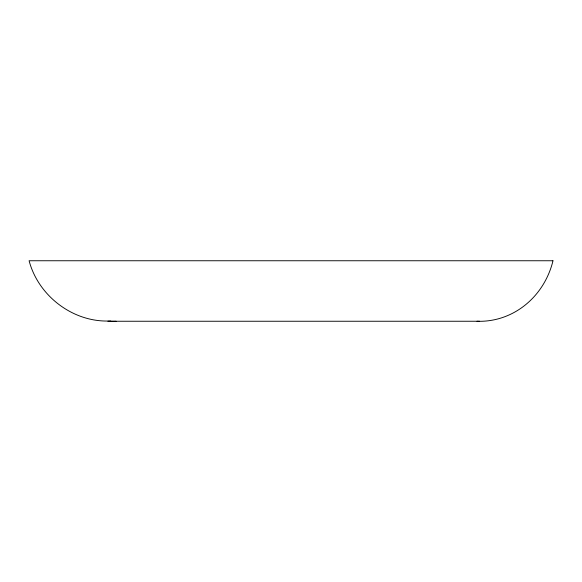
<?xml version="1.0" encoding="UTF-8"?>
<svg xmlns="http://www.w3.org/2000/svg" width="582" height="582" viewBox="0 0 582 582"><rect width="100%" height="100%" fill="white"/><g stroke="black" fill="none" stroke-linecap="round" stroke-linejoin="round"><path stroke-width="0.87" d="M552.9 260.751L29.1 260.751C38.47 296.362 73.674 322.865 110.565 320.958M107.91 321.249L479.612 321.249M116.094 321.264A80.905 80.542 90 0 1 110.835 321.264M552.995 260.78A80.905 75.827 90 0 1 477.007 321.264"/></g></svg>
